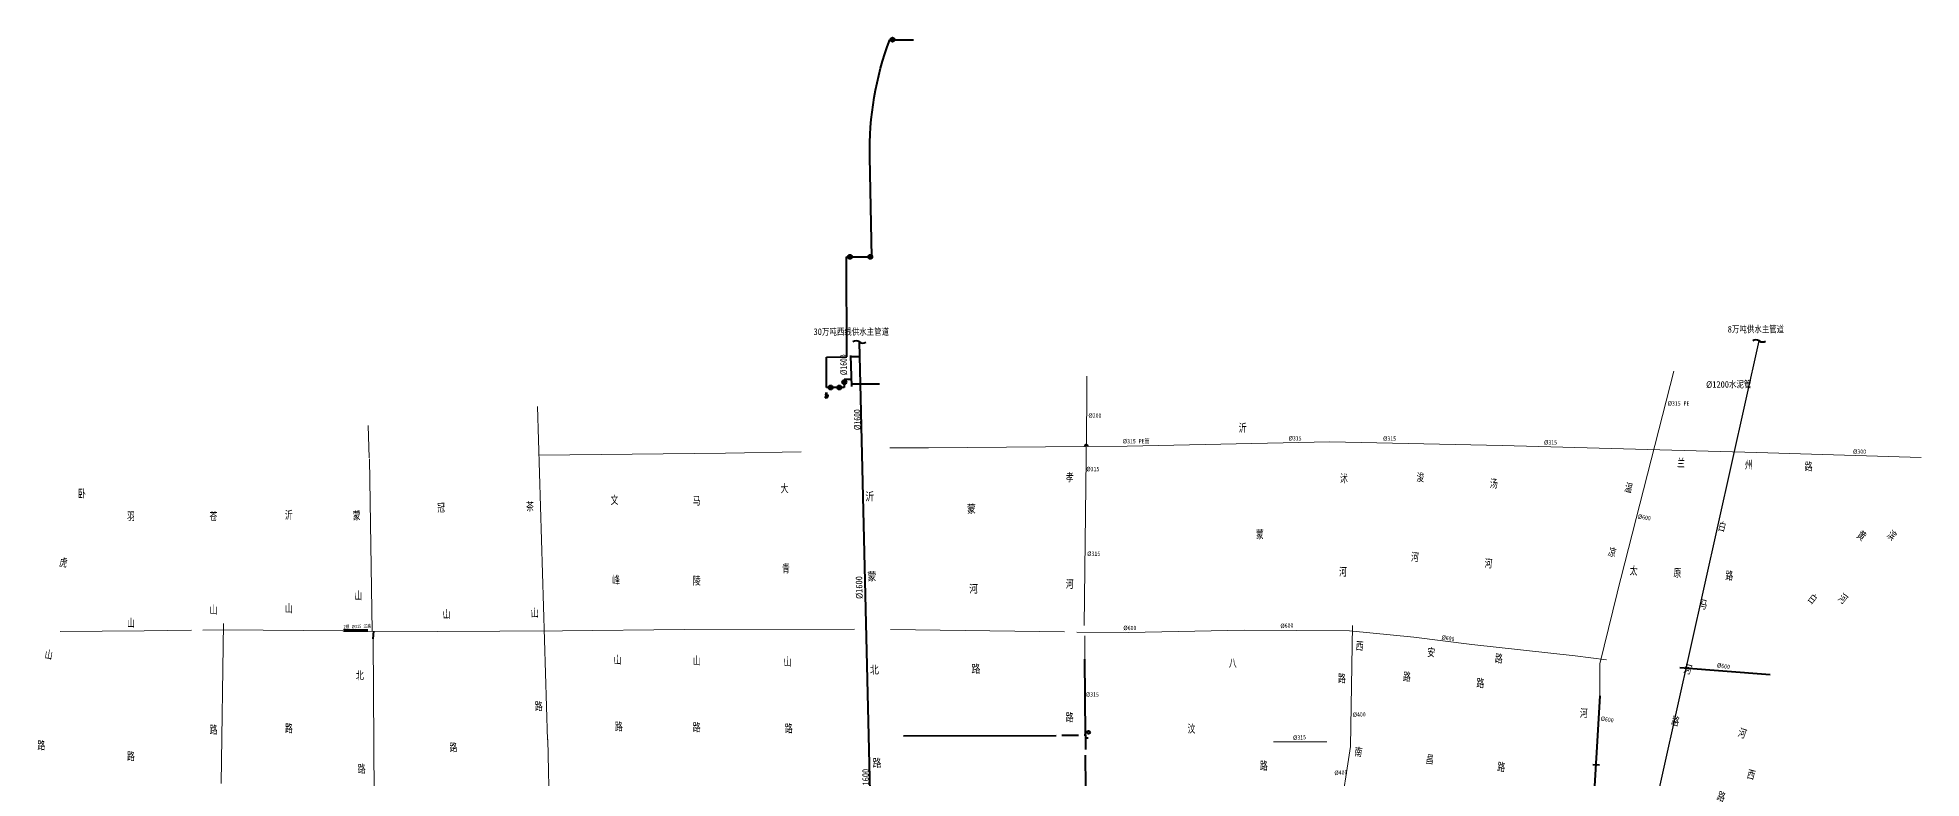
# Model space of a CAD drawing. Header units: millimetres. Extents: x 149602 to 158241, y 83300 to 93051.
# Drawn here: x 149766 to 158241, y 89717 to 93051 of the extents above; entities that cross this region are included whole.
import ezdxf

# ---------------------------------------------------------------- set-up
doc = ezdxf.new("R2010")
doc.units = ezdxf.units.MM
doc.layers.get('0').update_dxf_attribs({"lineweight": 18})
for name, color, linetype, lineweight in [('8万吨输水管线', 5, 'Continuous', 30), ('新路名', 7, 'Continuous', 18), ('给水线', 3, 'Continuous', 40), ('西线供水主管道', 5, 'Continuous', 40)]:
    doc.layers.add(name, color=color, linetype=linetype, lineweight=lineweight)
doc.layers.get('0').off()
doc.styles.get("Standard").update_dxf_attribs({"font": 'txt', "width": 0.7})

# ---------------------------------------------------------------- blocks, each defined once
blk = doc.blocks.new('减压阀')
at = {"linetype": 'ByBlock', "ltscale": 200}
for p, q in [((-101, 52), (-101, -52)), ((-91, 52), (-91, -52)), ((91, -52), (-91, 52)), ((-91, -52), (91, 52)), ((-43, 70), (43, 70)), ((-43, 63), (43, 63)), ((0, 0), (0, 63)), ((91, 52), (91, -52)), ((101, 52), (101, -52))]:
    blk.add_line(p, q, dxfattribs=at)
blk = doc.blocks.new('阀门')
blk.add_circle((0, 0), 69.9)

msp = doc.modelspace()

# ---------------------------------------------------------------- linework, layer by layer
at = {"layer": '8万吨输水管线'}
msp.add_lwpolyline([(156322.5, 86031.6), (156473, 86292.9), (156618, 86538.1), (156802.6, 86733.6), (156900.9, 86872.1), (156980.4, 87072.5), (157069.9, 87317.6), (157104.7, 87445.3), (157113.4, 87564.1), (157113.4, 87726.5), (157113.4, 87949.7), (157113.4, 88200.7), (157133.7, 88452.6), (157028.3, 88741.1), (156952.1, 88741.1), (156853.1, 88999), (156957.5, 89201.5), (157511.6, 91686.1)], dxfattribs=at)
at = {"layer": '给水线', "ltscale": 25}
for p, q in [((153599.8, 93042.1), (153706.3, 93042.1)), ((153407.3, 91614.1), (153404.9, 92064.5)), ((153404.9, 92064.5), (153519.9, 92064.5)), ((153315.4, 91613.2), (153407.4, 91614.6)), ((153315.4, 91476.4), (153315.4, 91613.2)), ((153395.5, 91476.4), (153315.4, 91476.4)), ((153427.9, 91512.8), (153395.5, 91512.8)), ((153395.5, 91512.8), (153395.5, 91476.4)), ((151275.5, 90345), (151278.6, 90378.8)), ((154480.5, 89913.3), (154478.1, 90254.1)), ((157154.1, 90216.7), (157561.6, 90184.9)), ((156795.1, 90088.1), (156751.4, 89343.4)), ((154480.4, 89924.2), (154494.4, 89924.2)), ((153662.4, 89907.8), (154349.1, 89910.6)), ((154374.3, 89910.7), (154449.4, 89910.9)), ((154474.3, 89913.3), (154480.1, 89913.3)), ((154480.2, 89899.8), (154492.5, 89899.8)), ((154480.5, 89913.3), (154480.6, 89846.7)), ((154483.3, 89534), (154480.7, 89821.5))]:
    msp.add_line(p, q, dxfattribs=at)
at = {"layer": '给水线'}
for p, q in [((153619.4, 93048.1), (153605.4, 93036.1)), ((153605.4, 93047.8), (153619.5, 93036.3)), ((153605.4, 93036.1), (153605.4, 93047.8)), ((153619.5, 93036.3), (153619.4, 93048.1)), ((153428.6, 92070.5), (153414.6, 92058.6)), ((153414.6, 92070.3), (153428.6, 92058.8)), ((153414.6, 92058.6), (153414.6, 92070.3)), ((153428.6, 92058.8), (153428.6, 92070.5)), ((153519.3, 92070.5), (153505.3, 92058.6)), ((153505.3, 92070.3), (153519.4, 92058.8)), ((153505.3, 92058.6), (153505.3, 92070.3)), ((153519.4, 92058.8), (153519.3, 92070.5)), ((153341.1, 91482.4), (153327.1, 91470.5)), ((153327.1, 91482.2), (153341.1, 91470.6)), ((153327.1, 91470.5), (153327.1, 91482.2)), ((153341.1, 91470.6), (153341.1, 91482.4)), ((153366.6, 91482.2), (153380.7, 91470.6)), ((153366.7, 91470.5), (153366.6, 91482.2)), ((153380.6, 91482.4), (153366.7, 91470.5)), ((153380.7, 91470.6), (153380.6, 91482.4)), ((153401.3, 91507.6), (153389.5, 91507.5)), ((153389.5, 91507.5), (153401.4, 91493.6)), ((153389.7, 91493.6), (153401.3, 91507.6)), ((153401.4, 91493.6), (153389.7, 91493.6))]:
    msp.add_line(p, q, dxfattribs=at)
at = {"layer": '给水线', "lineweight": 0, "ltscale": 25}
for p, q in [((154487, 91408.3), (154487, 91527)), ((157128, 91549.3), (156873.4, 90551.7)), ((152060.7, 89890.7), (152014.7, 91390.3)), ((154474.5, 90404.9), (154487, 91408.3)), ((151257.1, 91159.8), (151253.9, 91305.7)), ((153773.8, 91205.2), (153600.4, 91204.4)), ((154476.8, 91211.2), (153773.8, 91205.2)), ((154667.6, 91212.9), (154492.4, 91211.4)), ((155579.2, 91232.1), (154667.6, 91212.9)), ((156354.7, 91215.6), (155579.2, 91232.1)), ((157501.7, 91183.8), (156354.7, 91215.6)), ((151271.1, 90378.8), (151259.3, 91155.3)), ((152860.7, 91181.4), (152021.4, 91171.9)), ((153202.1, 91186.9), (152860.7, 91181.4)), ((158241.1, 91161.3), (157501.7, 91183.8)), ((156872.8, 90551), (156795.1, 90232.1)), ((150246.1, 90381), (149867, 90378.4)), ((150457.8, 90384.1), (150246.1, 90381)), ((150601.8, 90385.4), (150509.1, 90384.3)), ((150592.2, 89694.3), (150602.5, 90414.5)), ((151138.6, 90381.1), (150601.8, 90385.4)), ((151563.4, 90378.7), (151251.1, 90378.8)), ((151280.9, 89635.3), (151275.5, 90345)), ((152127.7, 90380.9), (151563.4, 90378.7)), ((152675.6, 90387.5), (152127.7, 90380.9)), ((153441.5, 90387.9), (152675.6, 90387.5)), ((153603, 90387.2), (154385.5, 90376)), ((154441.3, 90375.4), (154676.1, 90373.5)), ((154478.1, 90254.1), (154478.1, 90358.6)), ((154676.1, 90373.5), (155193.9, 90384.4)), ((155193.9, 90384.4), (155668.3, 90380.8)), ((155668.3, 90380.8), (155958, 90351.8)), ((155958, 90351.8), (156218.7, 90319.3)), ((156218.7, 90319.3), (156683.5, 90268.9)), ((156683.5, 90268.9), (156824.1, 90250.3)), ((156795.1, 90232.1), (156795.1, 90088.1)), ((152069.8, 89519.4), (152062.2, 89891.6))]:
    msp.add_line(p, q, dxfattribs=at)
at = {"layer": '给水线', "ltscale": 200}
for p, q in [((151251.1, 90383.3), (151142.7, 90383.3)), ((151251.1, 90378.8), (151142.7, 90378.8)), ((156763.8, 89778.9), (156792.7, 89777.3))]:
    msp.add_line(p, q, dxfattribs=at)
at = {"layer": '给水线', "lineweight": 0, "ltscale": 200}
for p, q in [((155672.5, 89859.7), (155682.1, 90404.5)), ((155566.9, 89881.3), (155327, 89881.3)), ((155623.4, 89539.3), (155672.5, 89859.7))]:
    msp.add_line(p, q, dxfattribs=at)
at = {"layer": '给水线', "ltscale": 25}
msp.add_lwpolyline([(153519.9, 92064.5), (153510.5, 92513.9, -0.094459), (153599.8, 93042.1)], format="xyb", dxfattribs=at)
at = {"layer": '给水线'}
for centre in [(153612.4, 93042.1), (153421.6, 92064.6), (153512.3, 92064.6), (153334.1, 91476.4), (153373.6, 91476.4), (153395.5, 91500.6)]:
    msp.add_circle(centre, 9.16, dxfattribs=at)
at = {"layer": '给水线', "ltscale": 25}
msp.add_arc((154484.6, 91211.3), 7.8, 0.49033, 180.49033, dxfattribs=at)
at = {"layer": '西线供水主管道'}
for p, q in [((153428.7, 91480.8), (153425.4, 91620.4)), ((153425.5, 91615.5), (153464.7, 91615.5)), ((153523.4, 89155.2), (153463.2, 91681.3)), ((153428.4, 91492.8), (153553.3, 91492.8))]:
    msp.add_line(p, q, dxfattribs=at)
for centre, start, end in [((153448.1, 91660.2), 54.45101, 122.8387), ((153478.2, 91702.3), 234.45101, 302.8387), ((157496.6, 91665.1), 54.45101, 122.8387), ((157526.7, 91707.2), 234.45101, 302.8387)]:
    msp.add_arc(centre, 25.9, start, end, dxfattribs=at)

# ---------------------------------------------------------------- block references
at = {"linetype": 'ByBlock', "ltscale": 200, "zscale": 0.1}
for p, xscale, yscale in [((155681.5, 90369.1), 0.09999999999999998, 0.1000000000000014), ((155681.9, 90391), 0.1, 0.09999999999999964)]:
    msp.add_blockref('阀门', p, dxfattribs=dict(at, xscale=xscale, yscale=yscale))
at = {"layer": '给水线', "ltscale": 200, "xscale": 0.09999999998655736, "yscale": 0.1000000000058208, "zscale": 0.1, "rotation": 272.3567194711709}
msp.add_blockref('减压阀', (153314.5, 91439.3), dxfattribs=at)
at = {"layer": '给水线', "ltscale": 25, "xscale": 0.1000000000055313, "yscale": 0.1000000000110375, "zscale": 0.1, "rotation": 269.6773280725911}
msp.add_blockref('阀门', (154494.4, 89924.2), dxfattribs=at)

# ---------------------------------------------------------------- texts
at = {"layer": '8万吨输水管线', "insert": (157272.6, 91504.7), "char_height": 30, "width": 255.522, "attachment_point": 1, "rotation": 0.4794}
msp.add_mtext('{\\W0.8;%%C1200水泥管}', dxfattribs=at)
at = {"layer": '新路名', "color": 7, "lineweight": 0, "ltscale": 25, "char_height": 36, "attachment_point": 1}
for s, insert, width in [('沂', (155170.2, 91312.6), 177.235), ('蒙', (155247.7, 90833.3), 155.19), ('八', (155125.6, 90253.8), 227.706), ('路', (155265.1, 89791.9), 104.911)]:
    msp.add_mtext(s, dxfattribs=dict(at, insert=insert, width=width))
for s, insert, width, rotation in [('兰               州             路', (157142.6, 91155.4), 1934.065, 358.36345), ('沭 \\P\\P\\P\\P\\P\\P\\P河\\P\\P\\P\\P\\P\\P\\P\\P路', (155625.9, 91085), 89.798, 359.42963), ('浚 \\P\\P\\P\\P\\P\\P河\\P\\P\\P\\P\\P\\P\\P\\P\\P路', (155971.1, 91091.5), 77.773, 356.1384), ('汤 \\P\\P  \\P \\P\\P\\P河\\P\\P\\P\\P\\P\\P   \\P\\P\\P路', (156301.5, 91062.8), 93.828, 356.1384), ('温\\P\\P\\P\\P\\P凉 ', (156911.8, 91046.8), 83.657, 345.65546), ('白\\P\\P\\P\\P\\P\\P马\\P\\P\\P\\P\\P河\\P\\P\\P\\P路', (157332, 90871.6), 68.992, 346.49185), ('黄\\P \\P\\P\\P\\P\\P白', (157969.3, 90834.6), 33.18, 322.29234), ('滨\\P\\P\\P\\P\\P\\P河', (158105.7, 90836), 41.372, 322.29234), ('太         原           路', (156930.2, 90671), 1936.859, 356.99479), ('西                安               路', (155698.2, 90332.5), 2148.778, 354.81087), ('河\\P\\P\\P\\P\\P\\P\\P\\P\\P\\P路', (156706, 90028.9), 2148.778, 357.55082), ('南                昌                路', (155692.7, 89855.6), 2287.845, 353.99066)]:
    msp.add_mtext(s, dxfattribs=dict(at, insert=insert, width=width, rotation=rotation))
at = {"layer": '新路名', "lineweight": 30, "char_height": 36, "attachment_point": 1}
for s, insert, width in [('卧', (149947.6, 91016.8), 61.32), ('孝\\P\\P\\P\\P\\P\\P\\P\\P河\\P\\P\\P\\P\\P\\P\\P\\P\\P\\P路', (154392, 91089.7), 32.76), ('马\\P\\P\\P\\P\\P\\P陵\\P\\P\\P\\P\\P\\P山\\P\\P\\P\\P\\P路', (152713.8, 90984.8), 32.62), ('羽\\P \\P\\P\\P\\P\\P\\P\\P山\\P\\P\\P\\P\\P\\P\\P\\P\\P\\P路', (150168.3, 90914.8), 65.24), ('苍\\P\\P\\P\\P\\P\\P\\P山\\P\\P\\P\\P\\P\\P\\P\\P\\P路', (150539.8, 90914.1), 32.62), ('沂\\P\\P\\P\\P\\P\\P\\P山\\P\\P\\P\\P\\P\\P\\P\\P\\P路', (150879, 90920.2), 32.62), ('汶', (154940.1, 89958.2), 35.499), ('路', (149765.2, 89883.2), 65.24)]:
    msp.add_mtext(s, dxfattribs=dict(at, insert=insert, width=width))
for s, insert, width, rotation in [('大\\P \\P\\P\\P\\P\\P青\\P\\P\\P\\P\\P\\P\\P山\\P\\P\\P\\P\\P路', (153108.6, 91039.5), 65.8, 1.0045), ('冠\\P\\P\\P\\P\\P\\P\\P\\P山\\P\\P\\P\\P\\P\\P\\P\\P\\P\\P路', (151563, 90952.4), 32.62, 2.91459), ('茶\\P\\P\\P\\P\\P\\P\\P\\P山\\P\\P\\P\\P\\P\\P\\P路', (151962.8, 90958), 32.62, 2.53322), ('文\\P\\P\\P\\P\\P\\P峰\\P\\P\\P\\P \\P\\P山\\P\\P\\P\\P\\P路', (152343.6, 90987.4), 65.24, 1.08923), ('{\\W0.8;沂\\P\\P\\P\\P\\P\\P蒙\\P\\P\\P\\P\\P\\P\\P北\\P\\P\\P\\P\\P\\P\\P路}', (153489.6, 91003.2), 37.28, 1.52155), ('{\\W0.8;蒙\\P \\P\\P \\P\\P\\P河\\P\\P \\P \\P\\P\\P路}', (153946.7, 90947.4), 37.44, 1.59406), ('蒙\\P\\P\\P\\P\\P\\P山\\P\\P\\P\\P\\P\\P北\\P\\P\\P\\P\\P\\P\\P路', (151183.9, 90917.5), 32.62, 1.12273), ('\\P\\P\\P\\P虎\\P\\P\\P\\P\\P\\P\\P山', (149905.7, 90946.2), 41.295, 350.92593)]:
    msp.add_mtext(s, dxfattribs=dict(at, insert=insert, width=width, rotation=rotation))
at = {"layer": '给水线', "char_height": 20, "attachment_point": 1}
for s, insert, width in [('{\\W0.8;%%C200 }', (154493.8, 91360.1), 89.6), ('{\\W0.8;%%C315}', (154484.6, 91119.4), 86.756), ('{\\W0.8;%%C315}', (154488.2, 90738.2), 86.756), ('{\\W0.8;%%C600}', (154651, 90404.1), 87.289), ('{\\W0.8;%%C315}', (154482.3, 90104.8), 86.756)]:
    msp.add_mtext(s, dxfattribs=dict(at, insert=insert, width=width))
at = {"layer": '给水线', "ltscale": 25, "char_height": 20, "width": 291.851, "attachment_point": 1}
for s, insert in [('{\\W0.8;%%C315 PE}', (157099.8, 91414.7)), ('{\\W0.8;%%C315 PE管}', (154648.4, 91244.9)), ('{\\W0.8;%%C315}', (155394.3, 91257.9)), ('{\\W0.8;%%C315}', (155819.5, 91256.6)), ('{\\W0.8;%%C315}', (156543.7, 91239.1)), ('{\\W0.8;%%C300}', (157934, 91198))]:
    msp.add_mtext(s, dxfattribs=dict(at, insert=insert))
at = {"layer": '给水线', "attachment_point": 1}
for s, insert, char_height, width, rotation in [('{\\W0.8;%%C600}', (156967.5, 90906.1), 20, 43.644, 351.30463), ('{\\W0.8;2根 %%C315 过路}', (151142.1, 90406.3), 15, 163.92, 1.90766), ('{\\W0.8;%%C600}', (155356.9, 90413), 20, 43.644, 3.10278), ('{\\W0.8;%%C600}', (156084.1, 90362.5), 20, 43.644, 351.30463), ('{\\W0.8;%%C600}', (157323.5, 90237), 20, 43.644, 351.30463), ('{\\W0.8;%%C400}', (155682.1, 90012.8), 20, 43.644, 3.10278), ('{\\W0.8;%%C600}', (156800.5, 89996.6), 20, 43.644, 351.30463), ('{\\W0.8;%%C315}', (155413.8, 89909.7), 20, 43.378, 3.10278), ('{\\W0.8;%%C400}', (155599.8, 89751.4), 20, 43.644, 3.10278)]:
    msp.add_mtext(s, dxfattribs=dict(at, insert=insert, char_height=char_height, width=width, rotation=rotation))
at = {"layer": '给水线', "ltscale": 25, "char_height": 36, "attachment_point": 1}
for s, insert, width, rotation in [('河\\P\\P\\P\\P\\P路', (157424.7, 89942.6), 65.52, 341.57507), ('西\\P\\P\\P\\P\\P\\P\\P路', (157462.9, 89755.8), 88.028, 345.66645)]:
    msp.add_mtext(s, dxfattribs=dict(at, insert=insert, width=width, rotation=rotation))
at = {"layer": '西线供水主管道', "char_height": 30, "attachment_point": 1}
for s, insert, width in [('{\\W0.8;30万吨西线供水主管道}', (153257.2, 91742.7), 541.499), ('{\\W0.8;8万吨供水主管道}', (157370.1, 91754), 302.715)]:
    msp.add_mtext(s, dxfattribs=dict(at, insert=insert, width=width))
at = {"layer": '西线供水主管道', "char_height": 30, "attachment_point": 1, "rotation": 91.06494}
for s, insert, width in [('%%C1600', (153377.9, 91531.2), 74.944), ('%%C1600', (153439.5, 91284.1), 74.944), ('{\\W0.8;%%C1600}', (153448, 90524), 82.533), ('{\\W0.8;%%C1600}', (153477.3, 89656.7), 82.533)]:
    msp.add_mtext(s, dxfattribs=dict(at, insert=insert, width=width))

doc.saveas('drawing.dxf')
